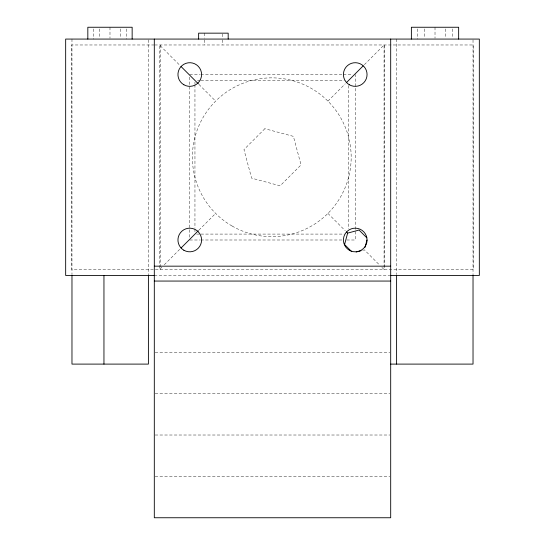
<?xml version="1.0" encoding="UTF-8"?>
<svg xmlns="http://www.w3.org/2000/svg" width="545" height="545" viewBox="0 0 545 545"><rect width="100%" height="100%" fill="white"/><g stroke="black" fill="none" stroke-linecap="round" stroke-linejoin="round"><path stroke-width="0.41" stroke-dasharray="2.73 2.04" d="M161.885 267.159L159.501 269.543L159.501 44.976L179.802 65.284M164.277 264.768L179.802 249.235M198.918 230.126L215.643 213.402M327.92 101.118L345.244 83.801M364.353 64.692L384.062 44.976L384.062 269.543L381.677 267.159M362.718 250.271L364.353 249.835L379.286 264.768M154.31 44.976L71.572 44.976L71.572 269.543L473.428 269.543L473.428 44.976L155.155 44.976M189.762 74.529L199.947 74.529M200.798 74.529L342.505 74.529M343.357 74.529L352.69 74.529M197.501 80.435L200.049 80.435M200.901 80.435L344.365 80.435M196.656 234.084L200.049 234.084M200.901 234.084L344.365 234.084M189.762 239.998L199.947 239.998M200.798 239.998L342.505 239.998M346.749 239.998L355.238 239.998L355.238 74.529M154.31 275.457L389.845 275.457M155.155 352.281L389.845 352.281M155.155 393.647L389.845 393.647M155.155 435.012L389.845 435.012M155.155 476.385L389.845 476.385M198.918 84.4L215.643 101.118M327.92 213.402L345.244 230.726M473.026 39.914L473.026 275.457M452.745 28.939L452.745 38.225M445.251 28.939L445.251 38.225M435.012 27.25L435.012 38.225M424.78 28.939L424.78 38.225M417.286 28.939L417.286 39.07M396.603 39.07L396.603 274.612M384.784 44.976L384.784 269.543M348.609 85.531L348.609 228.995M222.271 34.001L222.271 38.225M222.271 39.914L222.271 44.976M204.538 33.156L204.538 38.225M204.538 39.914L204.538 44.976M194.953 82.132L194.953 83.835M194.953 84.679L194.953 228.144M194.953 228.995L194.953 232.388M189.762 77.07L189.762 239.146M160.216 44.976L160.216 269.543M148.397 39.914L148.397 275.457M126.236 28.939L126.236 39.07M120.22 28.939L120.22 38.225M109.988 27.25L109.988 38.225M99.749 28.939L99.749 38.225M93.733 28.939L93.733 39.07M71.974 39.07L71.974 274.612M264.85 128.722L243.956 149.616L251.606 178.154L280.15 185.804L301.044 164.91L293.394 136.366L264.85 128.722M232.081 226.018A79.393 79.393 0 0 0 351.178 157.26A79.393 79.393 0 0 0 232.081 88.501A79.393 79.393 0 0 0 232.081 226.018"/><path stroke-width="0.82" d="M366.812 237.818L359.053 230.058L347.635 233.117L344.576 244.535L351.743 251.695M365.007 247.382L366.976 240.045M181.001 248.043L198.319 230.726M346.436 82.608L363.161 65.884M356.198 252.015L361.09 250.707M154.31 266.164L390.69 266.164M154.31 275.457L65.666 275.457L65.666 39.07L479.334 39.07L479.334 275.457L390.69 275.457M154.31 281.057L390.69 281.057M390.69 364.101L473.026 364.101L473.026 275.457M181.001 66.483L198.319 83.801M346.443 231.925L347.635 233.117M458.652 39.07L458.652 27.25L411.38 27.25L411.38 39.07M396.603 275.457L396.603 364.101M390.69 39.07L390.69 517.75L154.31 517.75L154.31 39.07M228.178 39.07L228.178 33.156L198.632 33.156L198.632 39.07M148.397 275.457L148.397 364.101L71.974 364.101L71.974 275.457M132.149 39.07L132.149 27.25L87.827 27.25L87.827 39.07M103.952 275.457L103.952 364.101M183.856 250.23A11.82 11.82 0 0 0 201.582 239.998A11.82 11.82 0 0 0 183.856 229.758A11.82 11.82 0 0 0 183.856 250.23M349.325 250.23A11.82 11.82 0 0 0 367.058 239.998A11.82 11.82 0 0 0 349.325 229.758A11.82 11.82 0 0 0 349.325 250.23M349.325 84.761A11.82 11.82 0 0 0 367.058 74.529A11.82 11.82 0 0 0 349.325 64.29A11.82 11.82 0 0 0 349.325 84.761M183.856 84.761A11.82 11.82 0 0 0 201.582 74.529A11.82 11.82 0 0 0 183.856 64.29A11.82 11.82 0 0 0 183.856 84.761"/></g></svg>
